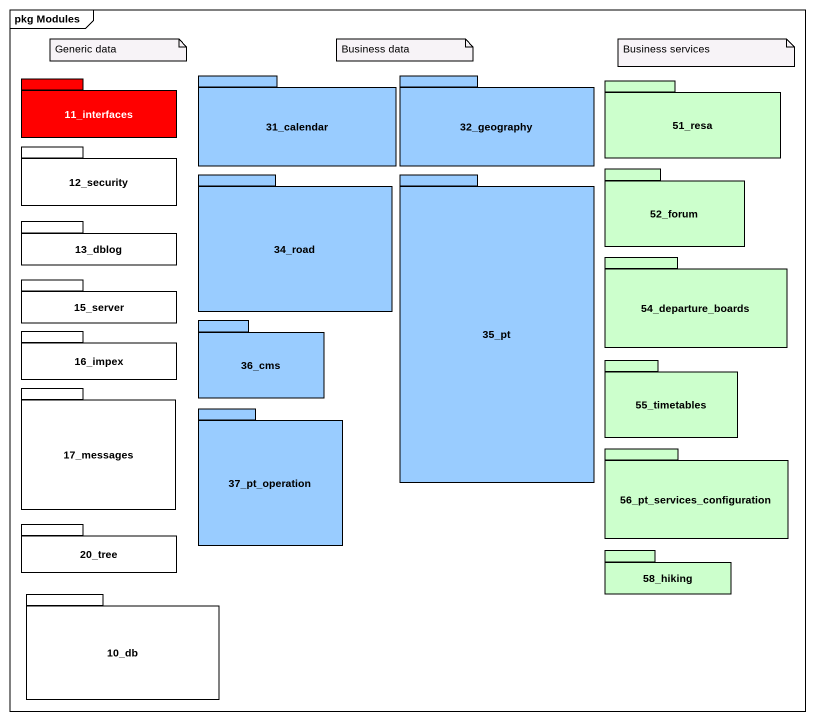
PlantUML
@startuml
mainframe pkg Modules
package "11_interfaces" as p11_interfaces #FF0000 {
}
package "31_calendar" as p31_calendar #99CCFF {
}
package "32_geography" as p32_geography #99CCFF {
}
package "51_resa" as p51_resa #CCFFCC {
}
package "12_security" as p12_security {
}
package "34_road" as p34_road #99CCFF {
}
package "35_pt" as p35_pt #99CCFF {
}
package "52_forum" as p52_forum #CCFFCC {
}
package "13_dblog" as p13_dblog {
}
package "15_server" as p15_server {
}
package "54_departure_boards" as p54_departure_boards #CCFFCC {
}
package "36_cms" as p36_cms #99CCFF {
}
package "16_impex" as p16_impex {
}
package "55_timetables" as p55_timetables #CCFFCC {
}
package "17_messages" as p17_messages {
}
package "37_pt_operation" as p37_pt_operation #99CCFF {
}
package "56_pt_services_configuration" as p56_pt_services_configuration #CCFFCC {
}
package "20_tree" as p20_tree {
}
package "58_hiking" as p58_hiking #CCFFCC {
}
package "10_db" as p10_db {
}
note as N1
  Generic data
end note
note as N2
  Business data
end note
note as N3
  Business services
end note
@enduml
